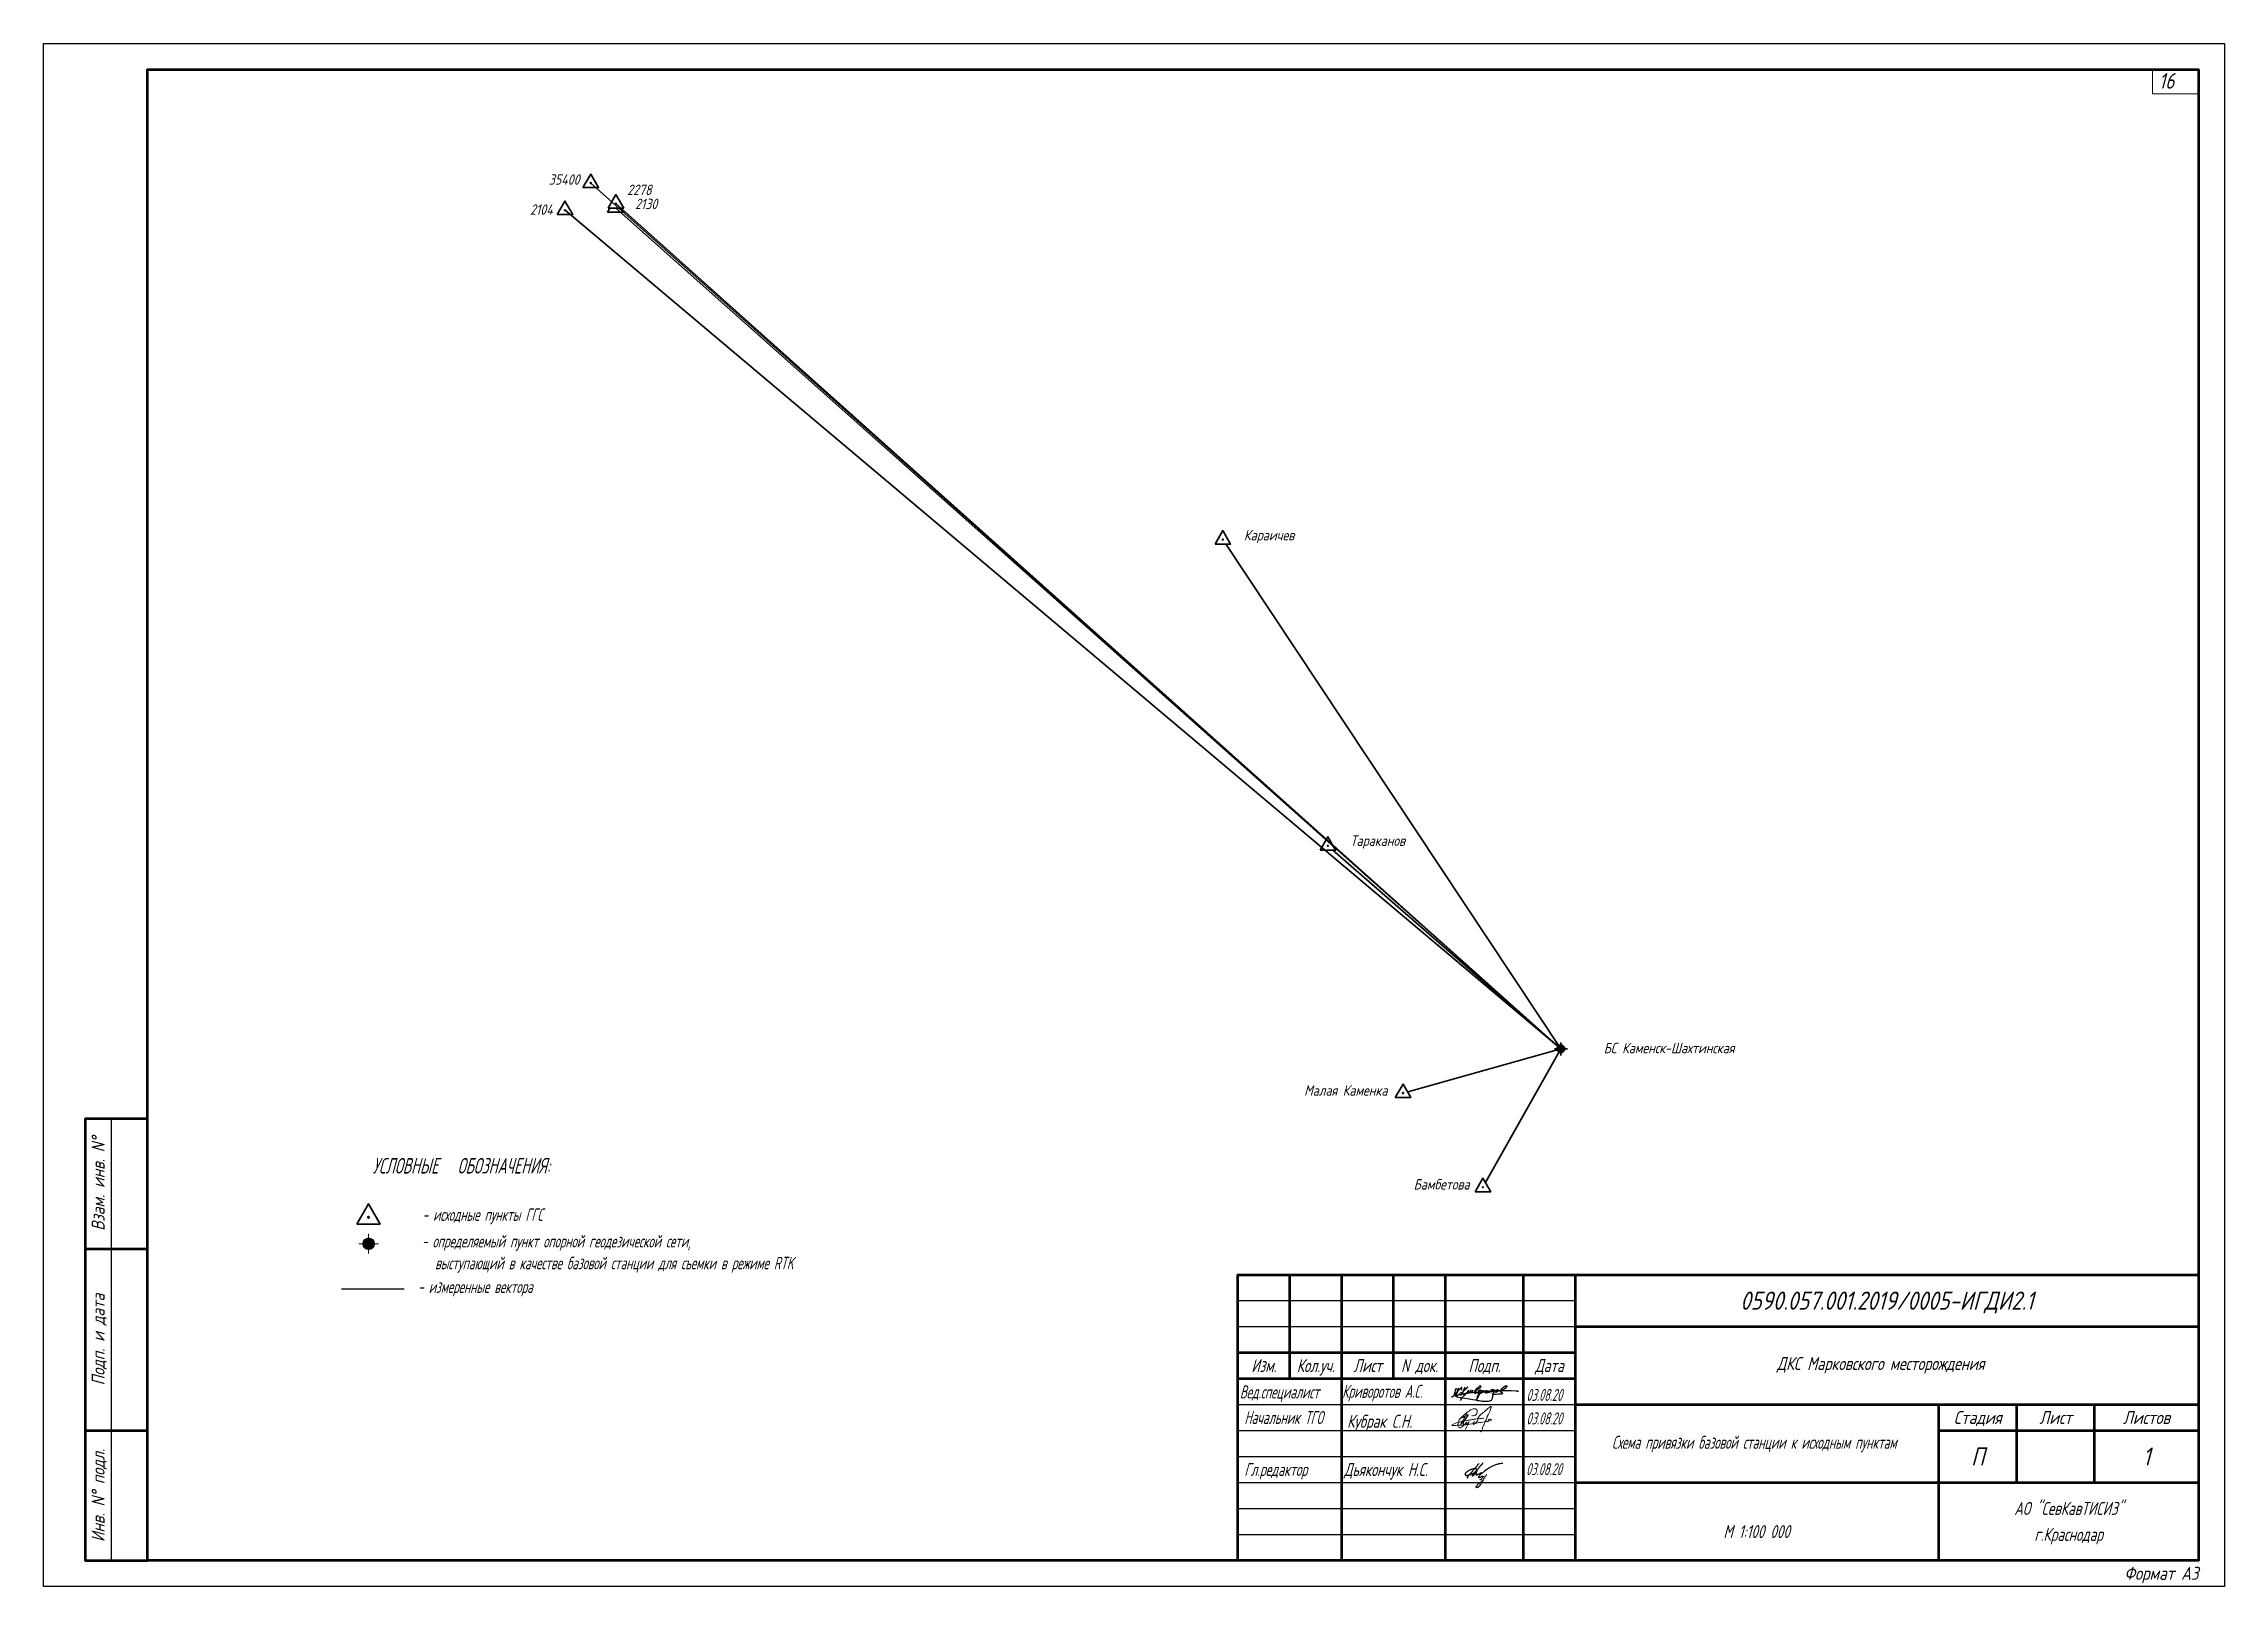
# Paper-space layout 'Приложение' of a CAD drawing. Extents: x 0 to 420, y 0 to 297.
# The model-space entities are those that its viewports show. They can reach past a viewport. Long polylines and large blocks are cut down to what shows.
import ezdxf
from ezdxf.enums import TextEntityAlignment as Align

# ---------------------------------------------------------------- set-up
doc = ezdxf.new("R2010")
doc.units = 0
doc.header["$LTSCALE"] = 0.6
doc.linetypes.add('CONTI', pattern=[0])
for name, color, linetype in [('Viewport', 7, 'Continuous'), ('геология', 7, 'CONTI'), ('Геопункты', 6, 'Continuous'), ('Оформление', 7, 'Continuous')]:
    doc.layers.add(name, color=color, linetype=linetype)
doc.layers.add('ИИ_ОФОРМЛЕНИЕ_025', color=7, linetype='Continuous', lineweight=25)
doc.layers.add('ИТ_ОФОРМЛЕНИЕ_025', color=7, linetype='Continuous', lineweight=25)
doc.layers.add('Точки', color=7, linetype='Continuous', lineweight=0, true_color=0xffffff)
doc.layers.get('Viewport').off()
doc.styles.add('Bm431', font='Bm431.ttf')
doc.styles.add('D431', font='D431.ttf')
doc.styles.add('GOST 2.304', font='cs_gost2304.shx', dxfattribs={"oblique": 15, "height": 2})
doc.styles.add('VNIPISIMPLEXCUR', font='simplex.shx', dxfattribs={"width": 0.8, "oblique": 15})

# ---------------------------------------------------------------- blocks, each defined once
blk = doc.blocks.new('ИИ03А3Г')
at = {"color": 0, "linetype": 'Continuous', "lineweight": 25}
blk.add_lwpolyline([(0, 0), (0, 297), (420, 297), (420, 0)], close=True, dxfattribs=at)
at = {"color": 0, "linetype": 'Continuous', "lineweight": 50}
blk.add_lwpolyline([(20, 5), (20, 292), (415, 292), (415, 5)], close=True, dxfattribs=at)
at = {"color": 0, "linetype": 'Continuous', "oblique": 12, "width": 0.8, "flags": 8}
blk.add_attdef('FORMAT', text='', height=2.5, dxfattribs=at).set_placement((415, 1.25), align=Align.RIGHT)
blk = doc.blocks.new('ИИ02001')
at = {"color": 0, "linetype": 'Continuous', "lineweight": 50, "flags": 128}
for points in [[(0, 85), (-12, 85), (-12, 0), (0, 0)], [(-12, 60), (0, 60)], [(-12, 25), (0, 25)]]:
    blk.add_lwpolyline(points, dxfattribs=at)
at = {"color": 0, "linetype": 'Continuous', "lineweight": 25, "flags": 128}
blk.add_lwpolyline([(-7, 85), (-7, 0)], dxfattribs=at)
at = {"color": 0, "lineweight": 25, "style": 'VNIPISIMPLEXCUR', "oblique": 15, "width": 0.8}
for s, p in [('Взам. инв. N%%D', (-8.25, 72.5)), ('Подп. и дата', (-8.25, 42.5)), ('Инв. N%%d подл.', (-8.25, 12.5))]:
    blk.add_text(s, height=2.5, rotation=90, dxfattribs=at).set_placement(p, align=Align.CENTER)
at = {"color": 0, "lineweight": 25, "style": 'VNIPISIMPLEXCUR', "oblique": 15, "width": 0.8, "flags": 8}
for tag, p in [('А22', (-2.25, 72.5)), ('А20', (-2.25, 12.5))]:
    blk.add_attdef(tag, text='', height=2.5, rotation=90, dxfattribs=at).set_placement(p, align=Align.CENTER)
blk = doc.blocks.new('*U11')
at = {"linetype": 'Continuous', "lineweight": -2}
h = blk.add_hatch(color=0, dxfattribs=at)
edge = h.paths.add_edge_path()
edge.add_arc((0, 0), 0.1, 0, 360)
at = {"color": 0, "linetype": 'Continuous', "lineweight": -2}
blk.add_lwpolyline([(-1.5, -0.87), (1.5, -0.87), (0, 1.73)], close=True, dxfattribs=at)
blk.add_circle((0, 0), 0.1, dxfattribs=at)
at = {"color": 0, "linetype": 'Continuous', "lineweight": -2, "style": 'Bm431'}
blk.add_attdef('Название_пункта', text='', height=2, dxfattribs=at).set_placement((-2, -1), align=Align.RIGHT)
for tag, p in [('Отметка_центра', (2, 0.7)), ('Отметка_земли', (2, -2.7))]:
    blk.add_attdef(tag, p, '', height=2, dxfattribs=at)
blk = doc.blocks.new('*U4')
at = {"linetype": 'Continuous', "lineweight": -2, "true_color": 0xffffff}
h = blk.add_hatch(color=7, dxfattribs=at)
h.dxf.hatch_style = 1
h.paths.add_polyline_path([(0, -0.75, 1), (0, 0.75, 1)])
at = {"linetype": 'Continuous', "lineweight": -2}
h = blk.add_hatch(color=0, dxfattribs=at)
edge = h.paths.add_edge_path()
edge.add_arc((0, 0), 0.15, 0, 360)
at = {"color": 0, "linetype": 'Continuous', "lineweight": -2}
for points in [[(-1.25, 0), (-0.75, 0)], [(0, 1.25), (0, 0.75)], [(0.75, 0), (1.25, 0)], [(0, -0.75), (0, -1.25)]]:
    blk.add_lwpolyline(points, dxfattribs=at)
blk.add_lwpolyline([(0, -0.75, 1), (0, 0.75, 1), (0, -0.75, 0.841483)], format="xyb", dxfattribs=at)
blk.add_circle((0, 0), 0.15, dxfattribs=at)
at = {"color": 0, "linetype": 'Continuous', "lineweight": -2, "style": 'D431'}
blk.add_attdef('Номер_точки', text='', height=2, dxfattribs=at).set_placement((-2, -1), align=Align.RIGHT)
at = {"color": 0, "linetype": 'Continuous', "lineweight": -2, "style": 'Bm431'}
for tag, p in [('Отметка_центра', (7, 0.7)), ('Отметка_земли', (7, -2.7))]:
    blk.add_attdef(tag, text='', height=2, dxfattribs=at).set_placement(p, align=Align.CENTER)
at = {"color": 0, "linetype": 'Continuous', "lineweight": -2, "style": 'Bm431', "flags": 1}
blk.add_attdef('Код', (0, -5.5), '', height=2, dxfattribs=at)
blk = doc.blocks.new('ИИ01005')
at = {"color": 0, "linetype": 'Continuous', "lineweight": 50, "flags": 128}
blk.add_lwpolyline([(0, 0), (-185, 0), (-185, 55), (0, 55)], close=True, dxfattribs=at)
for points in [[(-175, 35), (-175, 55)], [(-165, 0), (-165, 55)], [(-155, 35), (-155, 55)], [(-145, 0), (-145, 55)], [(-130, 0), (-130, 55)], [(-120, 0), (-120, 55)], [(-120, 45), (0, 45)], [(-185, 40), (-120, 40)], [(-185, 35), (-120, 35)], [(-120, 30), (0, 30)], [(-50, 0), (-50, 30)], [(-35, 15), (-35, 30)], [(-20, 15), (-20, 30)], [(-50, 25), (0, 25)], [(-120, 15), (0, 15)]]:
    blk.add_lwpolyline(points, dxfattribs=at)
at = {"color": 0, "linetype": 'Continuous', "lineweight": 25, "flags": 128}
for points in [[(-185, 50), (-120, 50)], [(-185, 45), (-120, 45)], [(-185, 30), (-120, 30)], [(-185, 25), (-120, 25)], [(-185, 20), (-120, 20)], [(-185, 15), (-120, 15)], [(-185, 10), (-120, 10)], [(-185, 5), (-120, 5)]]:
    blk.add_lwpolyline(points, dxfattribs=at)
at = {"color": 0, "linetype": 'Continuous', "lineweight": 25, "style": 'VNIPISIMPLEXCUR', "oblique": 15}
for s, width, p in [('Изм.', 0.7, (-180, 36.25)), ('Кол.уч.', 0.7, (-170, 36.25)), ('Лист', 0.7, (-160, 36.25)), ('N док.', 0.7, (-150, 36.25)), ('Подп.', 0.7, (-137.5, 36.25)), ('Дата', 0.7, (-125, 36.25)), ('Стадия', 0.8, (-42.5, 26.25)), ('Лист', 0.8, (-27.5, 26.25)), ('Листов', 0.8, (-10, 26.25))]:
    blk.add_text(s, height=2.5, dxfattribs=dict(at, width=width)).set_placement(p, align=Align.CENTER)
at = {"color": 0, "linetype": 'Continuous', "lineweight": 25, "style": 'VNIPISIMPLEXCUR', "oblique": 15, "flags": 8}
for tag, width, p in [('А14_3', 0.7, (-180, 51.25)), ('А16_3', 0.7, (-160, 51.25)), ('А18_3', 0.7, (-137.5, 51.25)), ('А19_3', 0.5, (-125, 51.25)), ('А14_2', 0.7, (-180, 46.25)), ('А16_2', 0.7, (-160, 46.25)), ('А18_2', 0.7, (-137.5, 46.25)), ('А19_2', 0.5, (-125, 46.25)), ('А14_1', 0.7, (-180, 41.25)), ('А16_1', 0.7, (-160, 41.25)), ('А18_1', 0.7, (-137.5, 41.25)), ('А19_1', 0.5, (-125, 41.25)), ('А2_1', 0.8, (-60, 41.25)), ('А2_2', 0.8, (-60, 36.25)), ('А2_3', 0.8, (-60, 31.25)), ('А3_1', 0.8, (-85, 26.25)), ('А3_2', 0.8, (-85, 21.25)), ('А3_3', 0.8, (-85, 16.25)), ('А4_1', 0.8, (-85, 11.25)), ('А4_2', 0.8, (-85, 6.25)), ('А4_3', 0.8, (-85, 1.25))]:
    blk.add_attdef(tag, text='', height=2.5, dxfattribs=dict(at, width=width)).set_placement(p, align=Align.CENTER)
at = {"color": 0, "linetype": 'Continuous', "lineweight": 35, "style": 'VNIPISIMPLEXCUR', "oblique": 15, "width": 0.8, "flags": 8}
for tag, p in [('А1', (-60, 48.25)), ('А6', (-42.5, 18.25)), ('А7', (-27.5, 18.25)), ('А8', (-10, 18.25))]:
    blk.add_attdef(tag, text='', height=3.5, dxfattribs=at).set_placement(p, align=Align.CENTER)
at = {"color": 0, "linetype": 'Continuous', "lineweight": 25, "style": 'VNIPISIMPLEXCUR', "oblique": 15, "flags": 8}
for tag, p, width in [('А10_1', (-183.75, 31.25), 0.7), ('А11_1', (-163.75, 31.25), 0.7), ('А10_2', (-183.75, 26.25), 0.7), ('А11_2', (-163.75, 26.25), 0.7), ('А10_3', (-183.75, 21.25), 0.7), ('А11_3', (-163.75, 21.25), 0.7), ('А10_4', (-183.75, 16.25), 0.62), ('А11_4', (-163.75, 16.25), 0.7), ('А10_5', (-183.75, 11.25), 0.62), ('А11_5', (-163.75, 11.25), 0.7), ('А10_6', (-183.75, 6.25), 0.7), ('А11_6', (-163.75, 6.25), 0.7), ('А10_7', (-183.75, 1.25), 0.7), ('А11_7', (-163.75, 1.25), 0.7)]:
    blk.add_attdef(tag, p, '', height=2.5, dxfattribs=dict(at, width=width))
at = {"color": 0, "linetype": 'Continuous', "lineweight": 25, "style": 'VNIPISIMPLEXCUR', "oblique": 15, "width": 0.7, "flags": 8}
for tag, p in [('А20_1', (-25, 10)), ('А20_2', (-25, 5))]:
    blk.add_attdef(tag, text='', height=2.5, dxfattribs=at).set_placement(p, align=Align.MIDDLE_CENTER)
blk = doc.blocks.new('Подпись_2')
at = {"layer": 'Оформление', "color": 172}
for points in [[(-0.47, 0.94), (-0.47, 0.94), (-0.47, 0.94), (-0.48, 0.93), (-0.49, 0.91), (-0.51, 0.9), (-0.52, 0.88), (-0.53, 0.87), (-0.55, 0.85), (-0.56, 0.84), (-0.58, 0.82), (-0.59, 0.8), (-0.6, 0.79), (-0.62, 0.77), (-0.63, 0.76), (-0.65, 0.74), (-0.66, 0.72), (-0.68, 0.71), (-0.69, 0.69), (-0.71, 0.66), (-0.73, 0.64), (-0.76, 0.61), (-0.78, 0.59), (-0.8, 0.57), (-0.82, 0.55), (-0.83, 0.53), (-0.85, 0.51), (-0.86, 0.5), (-0.88, 0.48), (-0.89, 0.47), (-0.91, 0.45), (-0.93, 0.43), (-0.95, 0.4), (-0.97, 0.38), (-0.99, 0.36), (-1, 0.33), (-1.02, 0.31), (-1.03, 0.29), (-1.03, 0.28), (-1.03, 0.27), (-1.03, 0.27), (-1.02, 0.27), (-1.01, 0.28), (-0.99, 0.29), (-0.97, 0.31), (-0.94, 0.32), (-0.92, 0.35), (-0.89, 0.37), (-0.87, 0.39), (-0.86, 0.41), (-0.84, 0.43), (-0.82, 0.45), (-0.81, 0.47), (-0.79, 0.5), (-0.78, 0.52), (-0.78, 0.55), (-0.77, 0.57), (-0.78, 0.59), (-0.79, 0.61), (-0.8, 0.62), (-0.82, 0.63), (-0.84, 0.64), (-0.87, 0.64), (-0.9, 0.64), (-0.93, 0.64), (-0.96, 0.64), (-0.99, 0.63), (-1.02, 0.62), (-1.05, 0.61), (-1.07, 0.6), (-1.09, 0.6), (-1.11, 0.59), (-1.14, 0.58), (-1.17, 0.56), (-1.2, 0.55), (-1.23, 0.53), (-1.26, 0.51), (-1.29, 0.49), (-1.31, 0.48), (-1.33, 0.46), (-1.35, 0.45), (-1.37, 0.43), (-1.38, 0.41), (-1.4, 0.39), (-1.41, 0.37), (-1.41, 0.35), (-1.4, 0.33), (-1.39, 0.31), (-1.37, 0.3), (-1.35, 0.29), (-1.32, 0.29), (-1.29, 0.3), (-1.26, 0.3), (-1.24, 0.31), (-1.21, 0.32), (-1.19, 0.33), (-1.16, 0.34), (-1.14, 0.35), (-1.11, 0.35), (-1.09, 0.36), (-1.07, 0.37), (-1.05, 0.38), (-1.03, 0.39), (-1.01, 0.4), (-0.99, 0.4), (-0.96, 0.41), (-0.93, 0.42), (-0.9, 0.43), (-0.88, 0.43), (-0.86, 0.44), (-0.84, 0.44), (-0.82, 0.43), (-0.81, 0.42), (-0.81, 0.41), (-0.82, 0.39), (-0.83, 0.37), (-0.83, 0.35), (-0.84, 0.33), (-0.84, 0.32), (-0.83, 0.32), (-0.81, 0.32), (-0.79, 0.33), (-0.76, 0.34), (-0.74, 0.35), (-0.72, 0.36), (-0.7, 0.36), (-0.68, 0.37), (-0.66, 0.38), (-0.64, 0.39), (-0.62, 0.41), (-0.6, 0.42), (-0.58, 0.43), (-0.56, 0.43), (-0.54, 0.44), (-0.52, 0.45), (-0.51, 0.44), (-0.51, 0.44), (-0.52, 0.43), (-0.54, 0.41), (-0.55, 0.39), (-0.57, 0.38), (-0.59, 0.36), (-0.61, 0.34), (-0.62, 0.32), (-0.64, 0.3), (-0.66, 0.28), (-0.68, 0.26), (-0.69, 0.24), (-0.7, 0.22), (-0.7, 0.21), (-0.7, 0.19), (-0.7, 0.18), (-0.68, 0.18), (-0.67, 0.18), (-0.65, 0.19), (-0.62, 0.2), (-0.6, 0.21), (-0.58, 0.22), (-0.55, 0.23), (-0.53, 0.24), (-0.51, 0.25), (-0.49, 0.26), (-0.47, 0.26), (-0.47, 0.25), (-0.47, 0.24), (-0.48, 0.22), (-0.49, 0.2), (-0.5, 0.18), (-0.52, 0.16), (-0.53, 0.13), (-0.55, 0.11), (-0.57, 0.09), (-0.58, 0.07), (-0.6, 0.07), (-0.61, 0.06), (-0.62, 0.07), (-0.63, 0.08), (-0.63, 0.08), (-0.63, 0.09), (-0.63, 0.09), (-0.63, 0.09)], [(-0.68, 0.91), (-0.68, 0.91), (-0.69, 0.91), (-0.7, 0.89), (-0.72, 0.87), (-0.75, 0.84), (-0.78, 0.8), (-0.81, 0.76), (-0.86, 0.71), (-0.89, 0.66), (-0.93, 0.62), (-0.96, 0.59), (-0.99, 0.55), (-1.02, 0.52), (-1.04, 0.49), (-1.07, 0.46), (-1.1, 0.42), (-1.14, 0.38), (-1.18, 0.33), (-1.22, 0.29), (-1.25, 0.25), (-1.27, 0.22), (-1.29, 0.2), (-1.29, 0.18), (-1.29, 0.18), (-1.29, 0.17), (-1.28, 0.17), (-1.27, 0.18), (-1.27, 0.18), (-1.26, 0.18), (-1.26, 0.18)], [(-0.29, 0.33), (-0.29, 0.33), (-0.3, 0.32), (-0.3, 0.31), (-0.32, 0.28), (-0.34, 0.25), (-0.37, 0.22), (-0.39, 0.19), (-0.41, 0.16), (-0.43, 0.13), (-0.44, 0.1), (-0.46, 0.07), (-0.48, 0.04), (-0.5, 0), (-0.52, -0.03), (-0.53, -0.05), (-0.54, -0.08), (-0.55, -0.1), (-0.56, -0.12), (-0.58, -0.15), (-0.59, -0.17), (-0.61, -0.2), (-0.63, -0.22), (-0.66, -0.26), (-0.68, -0.28), (-0.71, -0.31), (-0.74, -0.33), (-0.77, -0.34), (-0.79, -0.35), (-0.81, -0.34), (-0.82, -0.33), (-0.83, -0.31), (-0.82, -0.28), (-0.8, -0.25), (-0.78, -0.21), (-0.76, -0.19), (-0.73, -0.16), (-0.7, -0.13), (-0.67, -0.11), (-0.64, -0.09), (-0.62, -0.07), (-0.59, -0.05), (-0.57, -0.03), (-0.54, -0.02), (-0.51, 0), (-0.48, 0.02), (-0.46, 0.03), (-0.45, 0.04), (-0.44, 0.04), (-0.44, 0.04)], [(-0.47, 0.41), (-0.47, 0.41), (-0.47, 0.42), (-0.46, 0.43), (-0.44, 0.46), (-0.42, 0.48), (-0.4, 0.51), (-0.36, 0.54), (-0.32, 0.58), (-0.28, 0.61), (-0.24, 0.64), (-0.21, 0.66), (-0.18, 0.68), (-0.14, 0.7), (-0.11, 0.72), (-0.07, 0.74), (-0.03, 0.76), (0.01, 0.78), (0.05, 0.8), (0.09, 0.81), (0.12, 0.83), (0.16, 0.84), (0.2, 0.86), (0.25, 0.88), (0.29, 0.89), (0.33, 0.9), (0.36, 0.91), (0.4, 0.92), (0.43, 0.92), (0.47, 0.93), (0.51, 0.94), (0.55, 0.94), (0.56, 0.94), (0.57, 0.94), (0.57, 0.94)]]:
    blk.add_lwpolyline(points, dxfattribs=at)
blk = doc.blocks.new('Подпись_15')
at = {"layer": 'Оформление', "color": 172, "lineweight": 15}
for points, start_tangent in [([(-0.25, 0.37), (-0.23, 0.44), (-0.16, 0.48), (-0.09, 0.47), (-0.04, 0.44), (-0.15, 0.38), (-0.35, 0.34), (-0.8, 0.28), (-1.35, 0.19), (-1.65, 0.15), (-1.98, 0.13), (-2.26, 0.11), (-2.42, 0.12), (-2.36, 0.17), (-2.2, 0.24), (-1.9, 0.33), (-1.56, 0.4), (-1.29, 0.45), (-1.07, 0.48), (-0.76, 0.52), (-0.5, 0.55)], (-0.367005, 0.930219)), ([(-1.89, 0.55), (-1.81, 0.57), (-1.71, 0.61), (-1.63, 0.67), (-1.54, 0.76), (-1.5, 0.81), (-1.64, 0.61), (-1.82, 0.3), (-1.88, 0.2), (-1.88, 0.18), (-1.83, 0.22), (-1.71, 0.33), (-1.6, 0.48), (-1.49, 0.63), (-1.43, 0.76), (-1.52, 0.64), (-1.65, 0.42), (-1.72, 0.26), (-1.72, 0.17), (-1.7, 0.13), (-1.67, 0.14)], (0.953298, 0.302032))]:
    blk.add_spline(points, degree=3, dxfattribs=dict(at, start_tangent=start_tangent))
for points, start_tangent, end_tangent in [([(-1.22, 0.7), (-1.13, 0.69), (-0.98, 0.75), (-0.92, 0.84), (-0.89, 0.98), (-0.95, 1.09), (-1.13, 1.1), (-1.43, 0.95), (-1.84, 0.6), (-2, 0.38), (-2.05, 0.17), (-2.04, 0.05), (-1.98, -0.01), (-1.88, -0.02), (-1.75, 0.08), (-1.66, 0.15), (-1.54, 0.3), (-1.55, 0.23), (-1.51, 0.21), (-1.45, 0.25), (-1.39, 0.33), (-1.48, 0.13), (-1.59, -0.12)], (0.436808, -0.899555), (0.385122, 0.922866)), ([(-1.04, 0.32), (-1.08, 0.33), (-1.13, 0.25), (-1.14, 0.19), (-1.08, 0.18), (-1.01, 0.24), (-0.92, 0.34), (-0.86, 0.42), (-0.85, 0.5), (-0.83, 0.58), (-0.78, 0.67), (-0.61, 0.83), (-0.47, 0.93), (-0.36, 1.03), (-0.26, 1.12), (-0.14, 1.21), (-0.07, 1.25), (-0.07, 1.19), (-0.21, 0.83), (-0.37, 0.45), (-0.42, 0.33), (-0.51, 0.14), (-0.58, -0.03), (-0.71, -0.25)], (0, 1), (-0.507999, 0.861357))]:
    blk.add_spline(points, degree=3, dxfattribs=dict(at, start_tangent=start_tangent, end_tangent=end_tangent))
blk = doc.blocks.new('*U5')
at = {"color": 0, "linetype": 'Continuous', "lineweight": -2, "style": 'Bm431'}
blk.add_attdef('Название_пункта', text='', height=2, dxfattribs=at).set_placement((-2, -1), align=Align.RIGHT)
for tag, p in [('Отметка_центра', (7, 0.7)), ('Отметка_земли', (7, -2.7))]:
    blk.add_attdef(tag, text='', height=2, dxfattribs=at).set_placement(p, align=Align.CENTER)
at = {"color": 0, "linetype": 'Continuous', "lineweight": -2}
blk.add_wipeout([(-1.5, -0.87), (0, 1.73), (1.5, -0.87)], dxfattribs=at)
at = {"linetype": 'Continuous', "lineweight": -2}
h = blk.add_hatch(color=0, dxfattribs=at)
edge = h.paths.add_edge_path()
edge.add_arc((0, 0), 0.1, 0, 360)
at = {"color": 0, "linetype": 'Continuous', "lineweight": -2}
blk.add_lwpolyline([(-1.5, -0.87), (1.5, -0.87), (0, 1.73)], close=True, dxfattribs=at)
blk.add_circle((0, 0), 0.1, dxfattribs=at)
blk = doc.blocks.new('*U6')
at = {"color": 0, "linetype": 'Continuous', "lineweight": -2, "style": 'Bm431'}
blk.add_attdef('Название_пункта', text='', height=2, dxfattribs=at).set_placement((-2, -1), align=Align.RIGHT)
for tag, p in [('Отметка_центра', (7.15, 0.42)), ('Отметка_земли', (7.15, -2.98))]:
    blk.add_attdef(tag, text='', height=2, dxfattribs=at).set_placement(p, align=Align.CENTER)
at = {"color": 0, "linetype": 'Continuous', "lineweight": -2}
blk.add_wipeout([(-1.5, -0.87), (0, 1.73), (1.5, -0.87)], dxfattribs=at)
at = {"linetype": 'Continuous', "lineweight": -2}
h = blk.add_hatch(color=0, dxfattribs=at)
edge = h.paths.add_edge_path()
edge.add_arc((0, 0), 0.1, 0, 360)
at = {"color": 0, "linetype": 'Continuous', "lineweight": -2}
blk.add_lwpolyline([(-1.5, -0.87), (1.5, -0.87), (0, 1.73)], close=True, dxfattribs=at)
blk.add_circle((0, 0), 0.1, dxfattribs=at)

msp = doc.modelspace()

# ---------------------------------------------------------------- linework, layer by layer
at = {"color": 3, "linetype": 'Continuous', "lineweight": 30}
for q in [(2234489, 563670, 168), (2238536, 551882, 126), (2241431, 542359, 117), (2244507, 538732, 110)]:
    msp.add_line((2247511, 544060, 53), q, dxfattribs=at)

# ---------------------------------------------------------------- block references
at = {"layer": 'Геопункты', "color": 6, "lineweight": 30}
ref = msp.add_blockref('*U4', (2247511, 544060), dxfattribs=dict(at, xscale=200, yscale=200, zscale=200))
ref.add_attrib('Номер_точки', 'БС Каменск-Шахтинская', dxfattribs={"layer": '0', "color": 0, "linetype": 'Continuous', "lineweight": -2, "height": 400, "style": 'VNIPISIMPLEXCUR', "oblique": 15, "width": 0.8}).set_placement((2254197, 543892, -21096), align=Align.RIGHT)
at = {"layer": 'Точки', "color": 1, "lineweight": 30}
ref = msp.add_blockref('*U5', (2210141, 577397), dxfattribs=dict(at, xscale=200, yscale=200, zscale=200))
ref.add_attrib('Название_пункта', '35400', dxfattribs={"layer": '0', "color": 0, "linetype": 'Continuous', "lineweight": -2, "height": 400, "style": 'VNIPISIMPLEXCUR', "oblique": 15, "width": 0.8}).set_placement((2209712, 577332), align=Align.RIGHT)
ref = msp.add_blockref('*U5', (2209147, 576354), dxfattribs=dict(at, xscale=200, yscale=200, zscale=200))
ref.add_attrib('Название_пункта', '2104', dxfattribs={"layer": '0', "color": 0, "linetype": 'Continuous', "lineweight": -2, "height": 400, "style": 'VNIPISIMPLEXCUR', "oblique": 15, "width": 0.8}).set_placement((2208676, 576174), align=Align.RIGHT)
ref = msp.add_blockref('*U6', (2211091, 576448), dxfattribs=dict(at, xscale=200, yscale=200, zscale=200))
ref.add_attrib('Название_пункта', '2130', dxfattribs={"layer": '0', "color": 0, "linetype": 'Continuous', "lineweight": -2, "height": 400, "style": 'VNIPISIMPLEXCUR', "oblique": 15, "width": 0.8}).set_placement((2212705, 576392), align=Align.RIGHT)

# ---------------------------------------------------------------- next in the draw order: block references
ref = msp.add_blockref('*U5', (2211113, 576606), dxfattribs=dict(at, xscale=200, yscale=200, zscale=200))
ref.add_attrib('Название_пункта', '2278', dxfattribs={"layer": '0', "color": 0, "linetype": 'Continuous', "lineweight": -2, "height": 400, "style": 'VNIPISIMPLEXCUR', "oblique": 15, "width": 0.8}).set_placement((2212485, 576934), align=Align.RIGHT)
ref = msp.add_blockref('*U5', (2234489, 563670, 168), dxfattribs=dict(at, xscale=200, yscale=200, zscale=200))
ref.add_attrib('Название_пункта', '  Караичев', dxfattribs={"layer": '0', "color": 0, "linetype": 'Continuous', "lineweight": -2, "height": 400, "style": 'VNIPISIMPLEXCUR', "oblique": 15, "width": 0.8}).set_placement((2237241, 563638, 168), align=Align.RIGHT)
ref = msp.add_blockref('*U5', (2238535, 551881, 126), dxfattribs=dict(at, xscale=200, yscale=200, zscale=200))
ref.add_attrib('Название_пункта', 'Тараканов', dxfattribs={"layer": '0', "color": 0, "linetype": 'Continuous', "lineweight": -2, "height": 400, "style": 'VNIPISIMPLEXCUR', "oblique": 15, "width": 0.8}).set_placement((2241507, 551875, 126), align=Align.RIGHT)
ref = msp.add_blockref('*U5', (2241430, 542359, 117), dxfattribs=dict(at, xscale=200, yscale=200, zscale=200))
ref.add_attrib('Название_пункта', 'Малая Каменка', dxfattribs={"layer": '0', "color": 0, "linetype": 'Continuous', "lineweight": -2, "height": 400, "style": 'VNIPISIMPLEXCUR', "oblique": 15, "width": 0.8}).set_placement((2240830, 542258, 117), align=Align.RIGHT)
ref = msp.add_blockref('*U5', (2244507, 538732, 110), dxfattribs=dict(at, xscale=200, yscale=200, zscale=200))
ref.add_attrib('Название_пункта', 'Бамбетова', dxfattribs={"layer": '0', "color": 0, "linetype": 'Continuous', "lineweight": -2, "height": 400, "style": 'VNIPISIMPLEXCUR', "oblique": 15, "width": 0.8}).set_placement((2243993, 538644, 110), align=Align.RIGHT)

# ---------------------------------------------------------------- next in the draw order: linework, layer by layer
at = {"color": 3, "linetype": 'Continuous', "lineweight": 30}
for points in [[(2211113, 576606), (2247511, 544060), (2210141, 577397)], [(2209157, 576355), (2247511, 544060), (2211091, 576448)]]:
    msp.add_lwpolyline(points, dxfattribs=at)

psp = doc.layouts.new('Приложение')

# ---------------------------------------------------------------- linework, layer by layer
at = {"layer": 'геология', "lineweight": 20}
psp.add_lwpolyline([(406.13, 291.91), (414.97, 291.91), (414.97, 287.23), (406.13, 287.23)], close=True, dxfattribs=at)
at = {"layer": 'ИИ_ОФОРМЛЕНИЕ_025', "color": 3}
psp.add_line((69.43, 57.1), (57.32, 57.1), dxfattribs=at)
at = {"layer": 'Оформление', "color": 172}
for points in [[(271.14, 36.47), (271.14, 36.46), (271.13, 36.44), (271.13, 36.42), (271.13, 36.41), (271.13, 36.39), (271.14, 36.38), (271.16, 36.37), (271.19, 36.38), (271.21, 36.39), (271.22, 36.39), (271.24, 36.4), (271.26, 36.42), (271.28, 36.43), (271.3, 36.44), (271.34, 36.45), (271.37, 36.47), (271.39, 36.49), (271.42, 36.5), (271.45, 36.52), (271.46, 36.53), (271.48, 36.55), (271.5, 36.56), (271.51, 36.57), (271.54, 36.6), (271.55, 36.61), (271.56, 36.62), (271.57, 36.64), (271.58, 36.66), (271.62, 36.7), (271.63, 36.73), (271.65, 36.76), (271.66, 36.79), (271.68, 36.82), (271.69, 36.85), (271.7, 36.87), (271.71, 36.9), (271.72, 36.93), (271.73, 36.94), (271.74, 36.96), (271.76, 36.99), (271.77, 37.03), (271.78, 37.07), (271.8, 37.17), (271.82, 37.32), (271.84, 37.4), (271.87, 37.56), (271.88, 37.61), (271.88, 37.65), (271.9, 37.68), (271.91, 37.73), (271.92, 37.76), (271.94, 37.81), (271.95, 37.85), (271.96, 37.89), (271.97, 37.92), (271.97, 37.96), (271.97, 38), (271.97, 38.01), (271.96, 38.01), (271.94, 38.01), (271.93, 38), (271.92, 37.98), (271.92, 37.96), (271.92, 37.95), (271.93, 37.93), (271.95, 37.92), (272.06, 37.92), (272.11, 37.92), (272.22, 37.93), (272.27, 37.94), (272.31, 37.94), (272.35, 37.95), (272.4, 37.95), (272.45, 37.97), (272.48, 37.98), (272.52, 38.01), (272.49, 37.97), (272.46, 37.93), (272.44, 37.9), (272.4, 37.84), (272.38, 37.79), (272.33, 37.71), (272.29, 37.65), (272.27, 37.62), (272.26, 37.58), (272.24, 37.54), (272.22, 37.49), (272.21, 37.45), (272.19, 37.4), (272.17, 37.34), (272.15, 37.3), (272.13, 37.24), (272.11, 37.2), (272.1, 37.17), (272.07, 37.12), (272.04, 37.05), (272.02, 37), (272, 36.95), (271.98, 36.91), (271.95, 36.86), (271.92, 36.81), (271.88, 36.74), (271.87, 36.72), (271.86, 36.67), (271.85, 36.62), (271.84, 36.58), (271.86, 36.56), (271.9, 36.52), (271.99, 36.49), (272.06, 36.49), (272.22, 36.42), (272.48, 36.36), (272.78, 36.28), (272.97, 36.27), (273.2, 36.22), (273.71, 36.16), (274.23, 36.06), (274.87, 35.93), (275.24, 35.87), (275.77, 35.79), (275.93, 35.76), (276.15, 35.71), (276.44, 35.68), (276.79, 35.64), (276.98, 35.59), (277.14, 35.58), (277.18, 35.56), (277.23, 35.56), (277.43, 35.56), (277.55, 35.56), (277.67, 35.57), (277.83, 35.57), (278, 35.56), (278.15, 35.57), (278.26, 35.58), (278.5, 35.63), (278.61, 35.67), (278.69, 35.71), (278.8, 35.76), (278.86, 35.8), (278.88, 35.83), (278.91, 35.87), (278.94, 35.93), (278.95, 35.96), (278.96, 36), (278.98, 36.04), (278.98, 36.07), (279.02, 36.23), (279.05, 36.38), (279.06, 36.48), (279.09, 36.58), (279.1, 36.67), (279.12, 36.72), (279.12, 36.75), (279.15, 36.79), (279.2, 36.82), (279.28, 36.85), (279.44, 36.89), (279.81, 36.93), (280.08, 36.96), (280.49, 36.97), (280.64, 36.96), (280.77, 36.97), (280.87, 36.99), (280.89, 36.99), (280.96, 37.03), (280.97, 37.06), (280.97, 37.09), (280.97, 37.12), (280.97, 37.18), (280.97, 37.19), (280.91, 37.23), (280.71, 37.24), (280.65, 37.27), (280.62, 37.31), (280.6, 37.36), (280.6, 37.41), (280.6, 37.45), (280.62, 37.51), (280.65, 37.73), (280.74, 37.93), (280.94, 38.12), (281.19, 38.31), (281.38, 38.44), (281.5, 38.49), (281.6, 38.52), (281.65, 38.53), (281.72, 38.51), (281.76, 38.5), (281.77, 38.48), (281.78, 38.44), (281.77, 38.39), (281.75, 38.34), (281.73, 38.29), (281.61, 38.16), (281.46, 38.03), (281.25, 37.88), (281.04, 37.75), (280.91, 37.69), (280.86, 37.67), (280.77, 37.64), (280.7, 37.61), (280.62, 37.6), (280.51, 37.57), (280.47, 37.56), (280.41, 37.54), (280.35, 37.53), (280.29, 37.51), (280.22, 37.49), (280.19, 37.47)], [(273.01, 38.04), (273, 37.96), (273, 37.88), (272.98, 37.82), (272.97, 37.8), (272.97, 37.76), (272.99, 37.73), (273.02, 37.73), (273.04, 37.75), (273.07, 37.81), (273.09, 37.89), (273.11, 37.97), (273.12, 38.04), (273.12, 38.11), (273.1, 38.17), (273.09, 38.21), (273.07, 38.22), (273.05, 38.22), (273, 38.2), (272.95, 38.15), (272.89, 38.08), (272.77, 37.96), (272.64, 37.86), (272.57, 37.75), (272.36, 37.47), (272.22, 37.24), (272.17, 37.15), (272.12, 37.03), (272.11, 37), (272.08, 36.9), (272.07, 36.83), (272.08, 36.74), (272.12, 36.66), (272.19, 36.64), (272.27, 36.67), (272.36, 36.72), (272.45, 36.77), (272.53, 36.83), (272.63, 36.9), (272.71, 36.99), (272.79, 37.09), (272.84, 37.14), (273, 37.25), (273.08, 37.31)], [(273.7, 38.27), (273.37, 37.47), (272.91, 36.59)], [(274.18, 38.26), (274.2, 38.29), (274.22, 38.29), (274.25, 38.29), (274.23, 38.23), (274.18, 38.14), (274.03, 37.97), (273.51, 37.58), (273.43, 37.51), (273.37, 37.43), (273.32, 37.36), (273.27, 37.24), (273.25, 37.18), (273.24, 37.1), (273.21, 37), (273.24, 36.94), (273.34, 36.89), (273.46, 36.88), (273.55, 36.89), (273.66, 36.93), (273.77, 36.96), (273.88, 37.03)], [(275.67, 37.33), (275.75, 37.36), (275.8, 37.36), (275.87, 37.38), (275.9, 37.38), (275.92, 37.37), (275.96, 37.35), (275.98, 37.33), (276, 37.31), (276, 37.29), (276.01, 37.25), (275.96, 37.17), (275.93, 37.13), (275.88, 37.09), (275.82, 37.07), (275.78, 37.05), (275.72, 37.04), (275.64, 37.06), (275.63, 37.09), (275.61, 37.12), (275.61, 37.16), (275.6, 37.2), (275.6, 37.27), (275.61, 37.29), (275.62, 37.35), (275.65, 37.45), (275.67, 37.5), (275.79, 37.74), (276.07, 38.05), (276.38, 38.34), (276.42, 38.38), (276.49, 38.43), (276.54, 38.47), (276.58, 38.49), (276.68, 38.51), (276.73, 38.5), (276.78, 38.48), (276.8, 38.46), (276.79, 38.4), (276.78, 38.36), (276.75, 38.3), (276.71, 38.23), (276.68, 38.18), (276.64, 38.13), (276.48, 38), (276.3, 37.85), (275.98, 37.68), (275.83, 37.6), (275.66, 37.53), (275.47, 37.45)], [(278.73, 37.7), (278.74, 37.72), (278.76, 37.74), (278.81, 37.76), (278.86, 37.78), (278.92, 37.79), (279.02, 37.79), (279.12, 37.8), (279.22, 37.82), (279.31, 37.82), (279.41, 37.81), (279.42, 37.81)], [(271.6, 37.1), (271.95, 37.17), (272.25, 37.29)], [(271.88, 36.54), (271.87, 36.57), (271.89, 36.61), (271.92, 36.64), (271.97, 36.67), (272.19, 36.71), (272.79, 36.86), (273.26, 36.96), (273.97, 37.09), (274.45, 37.15), (275.11, 37.23), (275.59, 37.29), (276.2, 37.36), (276.85, 37.41), (277.84, 37.48), (278.68, 37.55), (279.09, 37.57), (279.72, 37.59), (280.56, 37.62), (282.01, 37.62), (282.69, 37.61), (283.5, 37.55), (283.73, 37.55), (283.77, 37.54), (283.85, 37.53), (283.87, 37.53), (283.89, 37.52), (283.9, 37.5), (283.9, 37.47), (283.88, 37.44), (283.86, 37.39), (283.86, 37.38)], [(275.2, 37.17), (275.19, 37.19), (275.18, 37.21), (275.18, 37.23), (275.18, 37.3), (275.18, 37.36), (275.18, 37.4), (275.21, 37.48), (275.22, 37.53), (275.23, 37.61), (275.24, 37.66), (275.16, 37.6), (275.1, 37.51), (275.07, 37.44), (275.04, 37.4), (274.99, 37.33), (274.98, 37.3), (274.82, 37.22), (274.79, 37.2), (274.75, 37.2), (274.72, 37.22), (274.71, 37.28), (274.71, 37.32), (274.73, 37.39), (274.74, 37.43), (274.77, 37.5), (274.8, 37.56), (274.85, 37.64), (274.88, 37.68), (274.88, 37.69), (274.84, 37.65), (274.81, 37.59), (274.78, 37.55), (274.73, 37.45), (274.7, 37.41), (274.66, 37.35), (274.61, 37.3), (274.57, 37.24), (274.46, 37.16), (274.39, 37.1), (274.29, 37.06), (274.22, 37.04), (274.15, 37.04), (274.12, 37.11), (274.12, 37.16), (274.14, 37.21), (274.18, 37.28), (274.23, 37.34), (274.31, 37.41), (274.36, 37.45), (274.43, 37.53), (274.46, 37.6), (274.45, 37.65), (274.36, 37.6), (274.33, 37.56), (274.26, 37.48), (274.18, 37.37), (274.12, 37.3), (273.93, 37.09), (273.58, 36.67), (272.97, 35.99), (272.76, 35.68)], [(275.95, 35.8), (276.12, 36.08), (276.2, 36.23), (276.3, 36.46), (276.46, 36.75), (276.58, 36.94), (276.66, 37.1), (276.74, 37.27), (276.81, 37.38), (276.92, 37.47), (276.97, 37.54), (276.99, 37.59), (277, 37.61), (276.97, 37.6), (276.91, 37.54), (276.82, 37.41), (276.75, 37.33), (276.68, 37.26), (276.62, 37.19), (276.54, 37.11), (276.48, 37.05), (276.43, 36.98), (276.37, 36.91), (276.31, 36.84), (276.28, 36.8), (276.25, 36.74), (276.19, 36.62), (276.13, 36.51), (276.08, 36.42), (276.06, 36.36), (276.03, 36.24), (276, 36.15), (275.98, 36.07), (275.97, 35.98), (275.97, 35.91), (275.95, 35.8)], [(276.8, 37.4), (276.81, 37.46), (276.81, 37.5), (276.81, 37.53), (276.81, 37.55), (276.79, 37.56), (276.75, 37.6), (276.74, 37.62), (276.72, 37.63), (276.7, 37.64), (276.68, 37.65), (276.64, 37.65), (276.61, 37.65), (276.56, 37.63), (276.51, 37.62), (276.47, 37.6), (276.45, 37.59), (276.4, 37.57), (276.38, 37.55), (276.35, 37.51), (276.31, 37.47), (276.27, 37.41), (276.26, 37.38), (276.24, 37.32), (276.22, 37.26), (276.22, 37.21), (276.22, 37.16), (276.25, 37.11), (276.33, 37.11), (276.41, 37.12), (276.46, 37.15), (276.51, 37.18), (276.58, 37.24), (276.64, 37.27), (276.7, 37.31), (276.73, 37.34), (276.8, 37.4)], [(276.62, 37.02), (276.76, 37.13), (276.89, 37.18), (276.99, 37.22), (277.04, 37.23), (277.11, 37.26), (277.15, 37.29), (277.22, 37.32), (277.28, 37.36), (277.33, 37.39), (277.36, 37.41), (277.37, 37.42), (277.38, 37.45), (277.39, 37.47), (277.39, 37.5), (277.39, 37.53), (277.39, 37.54), (277.38, 37.55), (277.36, 37.55), (277.35, 37.55), (277.33, 37.56), (277.33, 37.55), (277.29, 37.55), (277.26, 37.54), (277.23, 37.53), (277.19, 37.52), (277.15, 37.51), (277.12, 37.5), (277.08, 37.49), (277.03, 37.47), (276.98, 37.45), (276.94, 37.44), (276.91, 37.42), (276.85, 37.4), (276.81, 37.38)], [(278.93, 37.08), (278.94, 37.05), (278.97, 37.04), (279.02, 37.03), (279.1, 37.03), (279.14, 37.04), (279.18, 37.07), (279.22, 37.11), (279.24, 37.17), (279.25, 37.22), (279.26, 37.26), (279.27, 37.32), (279.27, 37.38), (279.27, 37.41), (279.26, 37.44), (279.25, 37.45), (279.24, 37.46), (279.21, 37.48), (279.17, 37.47), (279.1, 37.44), (279.09, 37.43), (279.02, 37.41), (278.94, 37.38), (278.87, 37.37), (278.81, 37.34), (278.77, 37.32), (278.77, 37.34), (278.78, 37.37), (278.79, 37.4), (278.8, 37.43), (278.79, 37.47), (278.73, 37.49), (278.68, 37.47), (278.58, 37.39), (278.56, 37.37), (278.47, 37.3), (278.4, 37.26), (278.31, 37.21), (278.26, 37.16), (278.23, 37.14), (278.23, 37.18), (278.25, 37.21), (278.27, 37.24), (278.29, 37.28), (278.32, 37.34), (278.33, 37.38), (278.35, 37.42), (278.35, 37.46), (278.32, 37.47), (278.26, 37.46), (278.21, 37.42), (278.17, 37.39), (278.1, 37.34), (278.04, 37.31), (277.93, 37.27), (277.89, 37.24), (277.82, 37.2), (277.74, 37.16), (277.67, 37.15), (277.62, 37.15), (277.6, 37.18), (277.59, 37.23), (277.59, 37.26), (277.59, 37.33), (277.6, 37.39), (277.6, 37.42), (277.63, 37.46), (277.65, 37.49), (277.68, 37.53), (277.72, 37.56), (277.76, 37.59), (277.83, 37.61), (277.89, 37.62), (277.93, 37.6), (277.99, 37.57), (278.01, 37.55), (278.03, 37.5), (278.03, 37.42), (278.02, 37.34), (278, 37.29), (277.97, 37.2), (277.94, 37.14), (277.9, 37.1), (277.86, 37.08), (277.8, 37.07), (277.75, 37.09), (277.71, 37.16), (277.77, 37.18), (277.93, 37.27)]]:
    psp.add_lwpolyline(points, dxfattribs=at)
psp.add_lwpolyline([(279.6, 37.6), (279.69, 37.67), (279.78, 37.71), (279.82, 37.73), (279.86, 37.75), (279.9, 37.76), (279.93, 37.77), (279.98, 37.79), (280, 37.78), (280.02, 37.78), (280.05, 37.76), (280.07, 37.74), (280.08, 37.71), (280.08, 37.67), (280.08, 37.64), (280.08, 37.6), (280.07, 37.56), (280.04, 37.5), (280.02, 37.46), (279.99, 37.41), (279.92, 37.36), (279.88, 37.34), (279.84, 37.31), (279.82, 37.3), (279.75, 37.27), (279.71, 37.27), (279.63, 37.26), (279.6, 37.27), (279.57, 37.29), (279.55, 37.32), (279.54, 37.36), (279.53, 37.39), (279.53, 37.43), (279.54, 37.47), (279.55, 37.51), (279.58, 37.58)], close=True, dxfattribs=at)

# ---------------------------------------------------------------- block references
at = {"color": 1, "lineweight": 30, "xscale": 1.5, "yscale": 1.5, "zscale": 1.5}
psp.add_blockref('*U11', (62.53, 70.97), dxfattribs=at)
at = {"layer": 'Геопункты', "color": 6, "lineweight": 20, "xscale": 1.5, "yscale": 1.5, "zscale": 1.5}
psp.add_blockref('*U4', (62.57, 65.87), dxfattribs=at)
at = {"layer": 'ИИ_ОФОРМЛЕНИЕ_025'}
ref = psp.add_blockref('ИИ03А3Г', (-0.03, -0.09), dxfattribs=at)
ref.add_attrib('FORMAT', 'Формат А3', dxfattribs={"layer": '0', "color": 0, "linetype": 'Continuous', "height": 2.5, "style": 'VNIPISIMPLEXCUR', "oblique": 15, "width": 0.8, "flags": 8}).set_placement((414.97, 1.16), align=Align.RIGHT)
psp.add_blockref('ИИ02001', (19.97, 4.91), dxfattribs=at)
ref = psp.add_blockref('ИИ01005', (414.97, 4.91), dxfattribs=at)
ref.add_attrib('А1', '0590.057.001.2019/0005-ИГДИ2.1', dxfattribs={"layer": '0', "color": 0, "linetype": 'Continuous', "lineweight": 25, "height": 3.5, "style": 'VNIPISIMPLEXCUR', "oblique": 15, "width": 0.8, "flags": 8}).set_placement((354.97, 53.16), align=Align.CENTER)
ref.add_attrib('А2_3', 'ДКС Марковского месторождения ', dxfattribs={"layer": '0', "color": 0, "linetype": 'Continuous', "lineweight": 25, "height": 2.5, "style": 'VNIPISIMPLEXCUR', "oblique": 15, "width": 0.75, "flags": 8}).set_placement((354.4, 41.55), align=Align.CENTER)
ref.add_attrib('А3_2', 'Схема привязки базовой станции к исходным пунктам', dxfattribs={"layer": '0', "color": 0, "linetype": 'Continuous', "lineweight": 25, "height": 2.5, "style": 'VNIPISIMPLEXCUR', "oblique": 15, "width": 0.6, "flags": 8}).set_placement((329.42, 26.39), align=Align.CENTER)
ref.add_attrib('А4_3', 'М 1:100 000', dxfattribs={"layer": '0', "color": 0, "linetype": 'Continuous', "lineweight": 25, "height": 2.5, "style": 'VNIPISIMPLEXCUR', "oblique": 15, "width": 0.7, "flags": 8}).set_placement((329.87, 9.2), align=Align.CENTER)
ref.add_attrib('А6', 'П', dxfattribs={"layer": '0', "color": 0, "linetype": 'Continuous', "lineweight": 25, "height": 3.5, "style": 'VNIPISIMPLEXCUR', "oblique": 15, "width": 0.8, "flags": 8}).set_placement((372.47, 23.16), align=Align.CENTER)
ref.add_attrib('А8', '1', dxfattribs={"layer": '0', "color": 0, "linetype": 'Continuous', "lineweight": 25, "height": 3.5, "style": 'VNIPISIMPLEXCUR', "oblique": 15, "width": 0.8, "flags": 8}).set_placement((404.97, 23.16), align=Align.CENTER)
ref.add_attrib('А10_1', 'Вед.специалист', (230.35, 36.08), dxfattribs={"layer": '0', "color": 0, "linetype": 'Continuous', "lineweight": 25, "height": 2.5, "style": 'VNIPISIMPLEXCUR', "oblique": 15, "width": 0.6, "flags": 8})
ref.add_attrib('А11_1', 'Криворотов А.С.', (250.06, 36.2), dxfattribs={"layer": '0', "color": 0, "linetype": 'Continuous', "lineweight": 25, "height": 2.5, "style": 'VNIPISIMPLEXCUR', "oblique": 15, "width": 0.6, "flags": 8})
ref.add_attrib('А10_2', 'Начальник ТГО', (231.22, 31.16), dxfattribs={"layer": '0', "color": 0, "linetype": 'Continuous', "lineweight": 25, "height": 2.5, "style": 'VNIPISIMPLEXCUR', "oblique": 15, "width": 0.6, "flags": 8})
ref.add_attrib('А11_2', 'Кубрак С.Н.', (251.01, 30.44), dxfattribs={"layer": '0', "color": 0, "linetype": 'Continuous', "lineweight": 25, "height": 2.5, "style": 'VNIPISIMPLEXCUR', "oblique": 15, "width": 0.7, "flags": 8})
ref.add_attrib('А10_4', 'Гл.редактор', (231.22, 21.16), dxfattribs={"layer": '0', "color": 0, "linetype": 'Continuous', "lineweight": 25, "height": 2.5, "style": 'VNIPISIMPLEXCUR', "oblique": 15, "width": 0.63, "flags": 8})
ref.add_attrib('А11_4', 'Дьякончук Н.С.', (250.42, 21.14), dxfattribs={"layer": '0', "color": 0, "linetype": 'Continuous', "lineweight": 25, "height": 2.5, "style": 'VNIPISIMPLEXCUR', "oblique": 15, "width": 0.68, "flags": 8})
ref.add_attrib('А20_1', 'АО "СевКавТИСИЗ"', dxfattribs={"layer": '0', "color": 0, "linetype": 'Continuous', "lineweight": 25, "height": 2.5, "style": 'VNIPISIMPLEXCUR', "oblique": 15, "width": 0.7, "flags": 8}).set_placement((389.97, 14.91), align=Align.MIDDLE_CENTER)
ref.add_attrib('А20_2', 'г.Краснодар', dxfattribs={"layer": '0', "color": 0, "linetype": 'Continuous', "lineweight": 25, "height": 2.5, "style": 'VNIPISIMPLEXCUR', "oblique": 15, "width": 0.7, "flags": 8}).set_placement((389.97, 9.91), align=Align.MIDDLE_CENTER)
at = {"layer": 'Оформление', "lineweight": 30, "xscale": 3.224545863764491, "yscale": 3.224545863764491, "zscale": 3.224545863764491}
psp.add_blockref('Подпись_15', (278.96, 30.52), dxfattribs=at)
at = {"layer": 'Оформление', "xscale": 3.687004524480657, "yscale": 3.687004524480657, "zscale": 3.687004524480657}
psp.add_blockref('Подпись_2', (278.92, 20.18), dxfattribs=at)

# ---------------------------------------------------------------- texts
at = {"layer": 'ИИ_ОФОРМЛЕНИЕ_025', "lineweight": 18, "style": 'GOST 2.304', "oblique": 15, "width": 0.8}
for s, height, p in [('УСЛОВНЫЕ   ОБОЗНАЧЕНИЯ:', 3, (63.36, 79.38)), ('- исходные пункты ГГС', 2.3985, (72.94, 70.27)), ('- определяемый пункт опорной геодезической сети, ', 2.3985, (72.83, 65.15)), ('выступающий в качестве базовой станции для съемки в режиме RTK', 2.3985, (75.36, 60.95)), ('- измеренные вектора ', 2.3985, (72.1, 56.39))]:
    psp.add_text(s, height=height, dxfattribs=at).set_placement(p)
at = {"layer": 'ИИ_ОФОРМЛЕНИЕ_025', "style": 'VNIPISIMPLEXCUR', "oblique": 15, "width": 0.6}
for p in [(285.55, 35.61), (285.55, 31.09), (285.49, 21.33)]:
    psp.add_text('03.08.20', height=2.3, dxfattribs=at).set_placement(p)
at = {"layer": 'ИТ_ОФОРМЛЕНИЕ_025', "lineweight": 20, "style": 'GOST 2.304', "oblique": 15}
psp.add_text('16', height=3, dxfattribs=at).set_placement((407.35, 288.23))

# ---------------------------------------------------------------- viewports
at = {"layer": 'Viewport'}
psp.add_viewport(center=(219.97, 145.91), size=(400, 292), view_center_point=(2233067.59, 552564.63), view_height=58400, dxfattribs=at)

doc.saveas('drawing.dxf')
